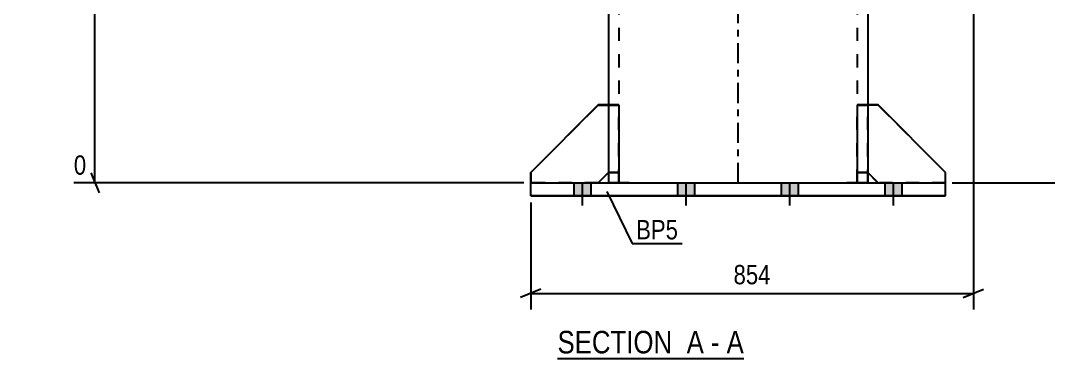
# Model space of a CAD drawing. Header units: millimetres. Extents: x 0 to 841, y 0 to 594.
# Drawn here: x 267.2 to 419.7, y 152.3 to 202.4 of the extents above; entities that cross this region are included whole.
import ezdxf

# ---------------------------------------------------------------- set-up
doc = ezdxf.new("R2010")
doc.units = ezdxf.units.MM
doc.linetypes.add('DXK_LINE_DOT2', pattern=[3.9198, 1.9599, -1.9599])
doc.linetypes.add('DXK_LINE_DOT3', pattern=[5.9187, 2.979, -0.9799, 0.9799, -0.9799])
doc.styles.add('Arial Narrow', font='ARIALN.TTF', dxfattribs={"height": 0.2})

# ---------------------------------------------------------------- blocks, each defined once
blk = doc.blocks.new('Unknown-275655210-17 - 3681')
at = {"color": 6, "linetype": 'Continuous'}
blk.add_line((346.89, 152.29), (374.54, 152.29), dxfattribs=at)
at = {"color": 0, "linetype": 'Continuous'}
for points in [[(365, 153.04), (365, 156.54), (346.89, 156.54), (346.89, 153.04)], [(368.61, 153.04), (368.61, 156.54), (366.05, 156.54), (366.05, 153.04)], [(370.93, 153.04), (370.93, 156.54), (369.66, 156.54), (369.66, 153.04)], [(374.54, 153.04), (374.54, 156.54), (371.98, 156.54), (371.98, 153.04)]]:
    blk.add_wipeout(points, dxfattribs=at)
at = {"color": 7, "linetype": 'Continuous', "style": 'Arial Narrow'}
for s, p in [('SECTION ', (346.89, 153.04)), ('A', (366.05, 153.04)), ('A', (371.98, 153.04)), ('-', (369.66, 153.04))]:
    blk.add_text(s, height=3.34, dxfattribs=at).set_placement(p)
blk = doc.blocks.new('Bolt-275655210-3700 - 3681')
at = {"linetype": 'Continuous'}
for points in [[(349.34, 176.41), (351.87, 176.41), (351.87, 178.34), (349.34, 178.34)], [(349.34, 176.42), (351.87, 176.42), (351.87, 178.34), (349.34, 178.34)], [(349.34, 176.41), (351.87, 176.41), (351.87, 178.33), (349.34, 178.33)], [(349.34, 176.41), (351.87, 176.41), (351.87, 178.33), (349.34, 178.33)], [(364.72, 176.42), (367.26, 176.42), (367.26, 178.34), (364.72, 178.34)], [(364.72, 176.41), (367.26, 176.41), (367.26, 178.33), (364.72, 178.33)], [(380.11, 176.42), (382.64, 176.42), (382.64, 178.34), (380.11, 178.34)], [(380.11, 176.41), (382.64, 176.41), (382.64, 178.33), (380.11, 178.33)], [(395.49, 176.41), (398.03, 176.41), (398.03, 178.34), (395.49, 178.34)], [(395.49, 176.42), (398.03, 176.42), (398.03, 178.34), (395.49, 178.34)], [(395.49, 176.41), (398.03, 176.41), (398.03, 178.33), (395.49, 178.33)], [(395.49, 176.41), (398.03, 176.41), (398.03, 178.33), (395.49, 178.33)]]:
    blk.add_hatch(color=1, dxfattribs=at).paths.add_polyline_path(points)
at = {"color": 1, "linetype": 'Continuous'}
for p, q in [((349.34, 176.41), (349.34, 178.34)), ((349.34, 176.42), (349.34, 178.34)), ((349.34, 176.41), (349.34, 178.33)), ((349.34, 176.41), (349.34, 178.33)), ((350.61, 174.95), (350.61, 178.34)), ((350.61, 174.95), (350.61, 178.34)), ((350.61, 174.95), (350.61, 178.33)), ((350.61, 174.95), (350.61, 178.33)), ((351.87, 176.41), (351.87, 178.34)), ((351.87, 176.42), (351.87, 178.34)), ((351.87, 176.41), (351.87, 178.33)), ((351.87, 176.41), (351.87, 178.33)), ((364.72, 176.42), (364.72, 178.34)), ((364.72, 176.41), (364.72, 178.33)), ((365.99, 174.95), (365.99, 178.34)), ((365.99, 174.95), (365.99, 178.33)), ((367.26, 176.42), (367.26, 178.34)), ((367.26, 176.41), (367.26, 178.33)), ((380.11, 176.42), (380.11, 178.34)), ((380.11, 176.41), (380.11, 178.33)), ((381.37, 174.95), (381.37, 178.34)), ((381.37, 174.95), (381.37, 178.33)), ((382.64, 176.42), (382.64, 178.34)), ((382.64, 176.41), (382.64, 178.33)), ((395.49, 176.41), (395.49, 178.34)), ((395.49, 176.42), (395.49, 178.34)), ((395.49, 176.41), (395.49, 178.33)), ((395.49, 176.41), (395.49, 178.33)), ((396.76, 174.95), (396.76, 178.34)), ((396.76, 174.95), (396.76, 178.34)), ((396.76, 174.95), (396.76, 178.33)), ((396.76, 174.95), (396.76, 178.33)), ((398.03, 176.41), (398.03, 178.34)), ((398.03, 176.42), (398.03, 178.34)), ((398.03, 176.41), (398.03, 178.33)), ((398.03, 176.41), (398.03, 178.33))]:
    blk.add_line(p, q, dxfattribs=at)
blk = doc.blocks.new('Part-275655210-3711 - 3681')
at = {"color": 2, "linetype": 'Continuous'}
for p, q in [((354.45, 205.26), (354.45, 189.88)), ((392.91, 205.26), (392.91, 189.88))]:
    blk.add_line(p, q, dxfattribs=at)
at = {"color": 7, "linetype": 'DXK_LINE_DOT2'}
for p, q in [((355.99, 205.26), (355.99, 178.34)), ((391.37, 205.26), (391.37, 178.34)), ((354.45, 189.88), (354.45, 178.33)), ((392.91, 189.88), (392.91, 178.34)), ((354.45, 178.33), (354.45, 178.34)), ((354.69, 178.34), (354.45, 178.34)), ((354.45, 178.33), (354.69, 178.33)), ((355.35, 178.34), (354.69, 178.34)), ((354.69, 178.33), (355.35, 178.33)), ((356.35, 178.34), (355.35, 178.34)), ((355.35, 178.33), (356.35, 178.33)), ((355.99, 178.33), (355.99, 178.34)), ((355.99, 178.33), (355.99, 178.34)), ((355.99, 178.34), (356.11, 178.34)), ((356.11, 178.33), (355.99, 178.33)), ((356.11, 178.34), (356.44, 178.34)), ((356.44, 178.33), (356.11, 178.33)), ((357.53, 178.34), (356.35, 178.34)), ((356.35, 178.33), (357.53, 178.33)), ((356.44, 178.34), (356.94, 178.34)), ((356.94, 178.33), (356.44, 178.33)), ((356.94, 178.34), (357.53, 178.34)), ((357.53, 178.33), (356.94, 178.33)), ((357.53, 178.34), (389.84, 178.34)), ((357.53, 178.34), (389.84, 178.34)), ((357.53, 178.33), (389.84, 178.33)), ((357.53, 178.33), (389.84, 178.33)), ((389.84, 178.34), (390.42, 178.34)), ((391.01, 178.34), (389.84, 178.34)), ((390.42, 178.33), (389.84, 178.33)), ((389.84, 178.33), (391.01, 178.33)), ((390.42, 178.34), (390.92, 178.34)), ((390.92, 178.33), (390.42, 178.33)), ((390.92, 178.34), (391.26, 178.34)), ((391.26, 178.33), (390.92, 178.33)), ((392.01, 178.34), (391.01, 178.34)), ((391.01, 178.33), (392.01, 178.33)), ((391.26, 178.34), (391.37, 178.34)), ((391.37, 178.33), (391.26, 178.33)), ((391.37, 178.33), (391.37, 178.34)), ((391.37, 178.33), (391.37, 178.34)), ((392.68, 178.34), (392.01, 178.34)), ((392.01, 178.33), (392.68, 178.33)), ((392.91, 178.34), (392.68, 178.34)), ((392.68, 178.33), (392.91, 178.33)), ((392.91, 178.33), (392.91, 178.34)), ((392.91, 178.33), (392.91, 178.34))]:
    blk.add_line(p, q, dxfattribs=at)
at = {"color": 7, "linetype": 'DXK_LINE_DOT3'}
blk.add_line((373.68, 178.33), (373.68, 205.26), dxfattribs=at)
blk = doc.blocks.new('Part-275655210-3716 - 3681')
at = {"color": 2, "linetype": 'Continuous'}
for p, q in [((342.91, 176.41), (342.91, 178.34)), ((342.91, 178.34), (404.45, 178.34)), ((404.45, 176.41), (404.45, 178.34)), ((342.91, 176.42), (342.91, 176.41)), ((404.45, 176.42), (342.91, 176.42)), ((342.91, 176.41), (404.45, 176.41)), ((404.45, 176.42), (404.45, 176.41))]:
    blk.add_line(p, q, dxfattribs=at)
at = {"color": 7, "linetype": 'DXK_LINE_DOT2'}
blk.add_line((342.91, 178.33), (404.45, 178.33), dxfattribs=at)
blk = doc.blocks.new('Part-275655210-3717 - 3681')
at = {"color": 7, "linetype": 'DXK_LINE_DOT2'}
for p, q in [((354.45, 189.87), (354.45, 178.33)), ((355.99, 189.87), (354.45, 189.87)), ((354.45, 189.87), (355.99, 189.87)), ((355.99, 178.33), (355.99, 189.87)), ((354.45, 179.87), (355.99, 179.87)), ((355.99, 179.87), (354.45, 179.87)), ((354.45, 178.33), (354.45, 178.34)), ((354.45, 178.33), (354.45, 178.33)), ((354.45, 178.33), (355.99, 178.33)), ((354.45, 178.33), (355.99, 178.33)), ((355.99, 178.33), (355.99, 178.33))]:
    blk.add_line(p, q, dxfattribs=at)
blk = doc.blocks.new('Part-275655210-3718 - 3681')
at = {"color": 7, "linetype": 'DXK_LINE_DOT2'}
for p, q in [((342.91, 179.87), (352.91, 189.87)), ((352.91, 189.87), (342.91, 179.87)), ((352.91, 189.87), (354.45, 189.87)), ((352.91, 189.87), (352.91, 189.87)), ((354.45, 189.87), (352.91, 189.87)), ((354.45, 189.87), (354.45, 179.87)), ((342.91, 178.33), (342.91, 179.87)), ((354.45, 179.87), (352.91, 178.33)), ((352.91, 178.33), (342.91, 178.33)), ((342.91, 178.33), (352.91, 178.33)), ((352.91, 178.33), (352.92, 178.34)), ((352.91, 178.33), (352.91, 178.33))]:
    blk.add_line(p, q, dxfattribs=at)
at = {"color": 2, "linetype": 'Continuous'}
blk.add_line((352.92, 178.34), (354.45, 179.87), dxfattribs=at)
blk = doc.blocks.new('Part-275655210-3719 - 3681')
at = {"color": 7, "linetype": 'DXK_LINE_DOT2'}
for p, q in [((391.37, 178.33), (391.37, 189.87)), ((392.91, 189.87), (391.37, 189.87)), ((391.37, 189.87), (392.91, 189.87)), ((392.91, 178.33), (392.91, 189.87)), ((391.37, 179.87), (392.91, 179.87)), ((392.91, 179.87), (391.37, 179.87)), ((391.37, 178.33), (391.37, 178.33)), ((391.37, 178.33), (392.91, 178.33)), ((391.37, 178.33), (392.91, 178.33)), ((392.91, 178.33), (392.91, 178.34)), ((392.91, 178.33), (392.91, 178.33))]:
    blk.add_line(p, q, dxfattribs=at)
blk = doc.blocks.new('Part-275655210-3720 - 3681')
at = {"color": 7, "linetype": 'DXK_LINE_DOT2'}
for p, q in [((394.45, 189.87), (392.91, 189.87)), ((392.91, 189.87), (392.91, 179.87)), ((394.45, 189.87), (392.91, 189.87)), ((404.45, 179.87), (394.45, 189.87)), ((394.45, 189.87), (394.45, 189.87)), ((394.45, 189.87), (404.45, 179.87)), ((394.45, 178.33), (392.91, 179.87)), ((404.45, 178.33), (404.45, 179.87)), ((394.45, 178.33), (394.44, 178.34)), ((394.45, 178.33), (404.45, 178.33)), ((394.45, 178.33), (394.45, 178.33)), ((394.45, 178.33), (404.45, 178.33)), ((404.45, 178.33), (404.45, 178.34))]:
    blk.add_line(p, q, dxfattribs=at)
at = {"color": 2, "linetype": 'Continuous'}
blk.add_line((394.44, 178.34), (392.91, 179.87), dxfattribs=at)
blk = doc.blocks.new('Part-275655210-3721 - 3681')
at = {"color": 2, "linetype": 'Continuous'}
for p, q in [((354.45, 189.88), (354.45, 189.88)), ((355.99, 189.88), (354.45, 189.88)), ((354.45, 189.88), (354.45, 178.34)), ((355.99, 189.88), (355.99, 189.88)), ((355.99, 189.88), (355.99, 178.34)), ((355.99, 179.88), (354.45, 179.88)), ((354.45, 178.34), (355.99, 178.34))]:
    blk.add_line(p, q, dxfattribs=at)
at = {"color": 7, "linetype": 'DXK_LINE_DOT2'}
for p, q in [((354.45, 189.88), (355.99, 189.88)), ((354.45, 179.88), (355.99, 179.88)), ((354.45, 179.88), (354.45, 178.34)), ((355.99, 179.88), (355.99, 178.34)), ((355.99, 178.34), (354.45, 178.34)), ((354.45, 178.34), (354.45, 178.34)), ((355.99, 178.34), (355.99, 178.34))]:
    blk.add_line(p, q, dxfattribs=at)
blk = doc.blocks.new('Part-275655210-3722 - 3681')
at = {"color": 2, "linetype": 'Continuous'}
for p, q in [((352.91, 189.88), (342.91, 179.88)), ((352.91, 189.88), (352.91, 189.88)), ((354.45, 189.88), (352.91, 189.88)), ((342.91, 179.88), (342.91, 179.88)), ((342.91, 179.88), (342.91, 178.34)), ((352.91, 178.34), (354.45, 179.88))]:
    blk.add_line(p, q, dxfattribs=at)
at = {"color": 7, "linetype": 'DXK_LINE_DOT2'}
for p, q in [((342.91, 179.88), (352.91, 189.88)), ((352.91, 189.88), (354.45, 189.88)), ((354.45, 189.88), (354.45, 179.88)), ((354.45, 179.88), (352.91, 178.34)), ((352.91, 178.34), (342.91, 178.34)), ((342.91, 178.34), (352.91, 178.34)), ((342.91, 178.34), (342.91, 178.34)), ((352.91, 178.34), (352.91, 178.34)), ((352.91, 178.34), (352.91, 178.34))]:
    blk.add_line(p, q, dxfattribs=at)
blk = doc.blocks.new('Part-275655210-3796 - 3681')
at = {"color": 2, "linetype": 'Continuous'}
for p, q in [((391.37, 189.88), (391.37, 189.88)), ((392.91, 189.88), (391.37, 189.88)), ((391.37, 189.88), (391.37, 178.34)), ((392.91, 189.88), (392.91, 189.88)), ((392.91, 189.88), (392.91, 178.34)), ((392.91, 179.88), (391.37, 179.88)), ((391.37, 178.34), (392.91, 178.34))]:
    blk.add_line(p, q, dxfattribs=at)
at = {"color": 7, "linetype": 'DXK_LINE_DOT2'}
for p, q in [((391.37, 189.88), (392.91, 189.88)), ((391.37, 179.88), (392.91, 179.88)), ((391.37, 179.88), (391.37, 178.34)), ((392.91, 179.88), (392.91, 178.34)), ((392.91, 178.34), (391.37, 178.34)), ((391.37, 178.34), (391.37, 178.34)), ((392.91, 178.34), (392.91, 178.34))]:
    blk.add_line(p, q, dxfattribs=at)
blk = doc.blocks.new('Part-275655210-3797 - 3681')
at = {"color": 2, "linetype": 'Continuous'}
for p, q in [((394.45, 189.88), (392.91, 189.88)), ((404.45, 179.88), (394.45, 189.88)), ((394.45, 189.88), (394.45, 189.88)), ((394.45, 178.34), (392.91, 179.88)), ((404.45, 178.34), (404.45, 179.88))]:
    blk.add_line(p, q, dxfattribs=at)
at = {"color": 7, "linetype": 'DXK_LINE_DOT2'}
for p, q in [((392.91, 189.88), (392.91, 179.88)), ((394.45, 189.88), (392.91, 189.88)), ((394.45, 189.88), (404.45, 179.88)), ((394.45, 178.34), (392.91, 179.88)), ((394.45, 178.34), (394.45, 178.34)), ((394.45, 178.34), (404.45, 178.34)), ((394.45, 178.34), (394.45, 178.34)), ((404.45, 178.34), (394.45, 178.34)), ((404.45, 178.34), (404.45, 178.34)), ((404.45, 178.34), (404.45, 178.34)), ((404.45, 178.34), (404.45, 178.34))]:
    blk.add_line(p, q, dxfattribs=at)
blk = doc.blocks.new('StraightDimension-275655210-3873 - 3681')
at = {"color": 7, "linetype": 'Continuous'}
for p, q in [((448.27, 237.09), (447.07, 240.09)), ((415.6, 238.59), (458.11, 238.59)), ((447.67, 178.34), (447.67, 238.59)), ((447.07, 179.84), (448.27, 176.84)), ((405.45, 178.34), (450.8, 178.34))]:
    blk.add_line(p, q, dxfattribs=at)
at = {"color": 0, "linetype": 'Continuous'}
for points in [[(458.71, 239.19), (458.71, 243.39), (448.37, 243.39), (448.37, 239.19)], [(451.4, 178.94), (451.4, 183.14), (448.37, 183.14), (448.37, 178.94)]]:
    blk.add_wipeout(points, dxfattribs=at)
at = {"color": 0}
blk.add_wipeout([(446.92, 213.63), (442.72, 213.63), (442.72, 203.29), (446.92, 203.29)], dxfattribs=at)
at = {"color": 3, "linetype": 'Continuous', "style": 'Arial Narrow'}
for s, height, p in [('11019', 2.863, (448.97, 239.79)), ('0', 2.86, (448.97, 179.54))]:
    blk.add_text(s, height=height, dxfattribs=at).set_placement(p)
at = {"color": 3, "style": 'Arial Narrow'}
blk.add_text('11019', height=2.863, rotation=90.0002, dxfattribs=at).set_placement((446.32, 203.89))
blk = doc.blocks.new('StraightDimension-275655210-4037 - 3681')
at = {"color": 7, "linetype": 'Continuous'}
for p, q in [((408.59, 221.07), (408.59, 159.54)), ((342.91, 175.41), (342.91, 159.54)), ((344.41, 162.54), (341.41, 161.34)), ((342.91, 161.94), (408.59, 161.94)), ((407.09, 161.34), (410.09, 162.54))]:
    blk.add_line(p, q, dxfattribs=at)
at = {"color": 0}
blk.add_wipeout([(379.09, 162.69), (379.09, 166.89), (372.41, 166.89), (372.41, 162.69)], dxfattribs=at)
at = {"color": 3, "style": 'Arial Narrow'}
blk.add_text('854', height=2.863, dxfattribs=at).set_placement((373.01, 163.29))
blk = doc.blocks.new('StraightDimension-275655210-19431 - 3681')
at = {"color": 7, "linetype": 'Continuous'}
for p, q in [((278.86, 305.39), (277.66, 308.39)), ((353.45, 306.89), (267.82, 306.89)), ((278.26, 178.34), (278.26, 306.89)), ((277.66, 179.84), (278.86, 176.84)), ((341.91, 178.34), (275.13, 178.34))]:
    blk.add_line(p, q, dxfattribs=at)
at = {"color": 0, "linetype": 'Continuous'}
for points in [[(277.56, 307.49), (277.56, 311.69), (267.22, 311.69), (267.22, 307.49)], [(277.56, 178.94), (277.56, 183.14), (274.53, 183.14), (274.53, 178.94)]]:
    blk.add_wipeout(points, dxfattribs=at)
at = {"color": 0}
blk.add_wipeout([(277.51, 247.79), (273.31, 247.79), (273.31, 237.45), (277.51, 237.45)], dxfattribs=at)
at = {"color": 3, "linetype": 'Continuous', "style": 'Arial Narrow'}
for s, height, p in [('11907', 2.863, (267.82, 308.09)), ('0', 2.86, (275.13, 179.54))]:
    blk.add_text(s, height=height, dxfattribs=at).set_placement(p)
at = {"color": 3, "style": 'Arial Narrow'}
blk.add_text('11907', height=2.863, rotation=90.0002, dxfattribs=at).set_placement((276.91, 238.05))
blk = doc.blocks.new('Mark-275655210-3712 - 3681')
at = {"color": 0}
blk.add_wipeout([(364.77, 169.95), (364.77, 172.95), (358.56, 172.95), (358.56, 169.95)], dxfattribs=at)
blk.add_wipeout([(364.77, 169.95), (364.77, 172.95), (358.56, 172.95), (358.56, 169.95)], dxfattribs=at)
at = {"color": 30, "linetype": 'Continuous'}
for p, q in [((354.21, 177.03), (357.96, 169.35)), ((357.96, 169.35), (365.37, 169.35))]:
    blk.add_line(p, q, dxfattribs=at)
at = {"color": 3, "style": 'Arial Narrow'}
blk.add_text('BP5', height=2.863, dxfattribs=at).set_placement((358.56, 169.95))

msp = doc.modelspace()

# ---------------------------------------------------------------- block references
for name in ['Part-275655210-3711 - 3681', 'StraightDimension-275655210-3873 - 3681', 'Part-275655210-3722 - 3681', 'Part-275655210-3718 - 3681', 'Part-275655210-3721 - 3681', 'Part-275655210-3717 - 3681', 'Part-275655210-3796 - 3681', 'Part-275655210-3719 - 3681', 'Part-275655210-3797 - 3681', 'Part-275655210-3720 - 3681', 'Part-275655210-3716 - 3681', 'Bolt-275655210-3700 - 3681', 'Unknown-275655210-17 - 3681']:
    msp.add_blockref(name, (0, 0))

# ---------------------------------------------------------------- next in the draw order: block references
msp.add_blockref('StraightDimension-275655210-4037 - 3681', (0, 0))

# ---------------------------------------------------------------- next in the draw order: block references
msp.add_blockref('StraightDimension-275655210-19431 - 3681', (0, 0))

# ---------------------------------------------------------------- next in the draw order: block references
msp.add_blockref('Mark-275655210-3712 - 3681', (0, 0))

doc.saveas('drawing.dxf')
